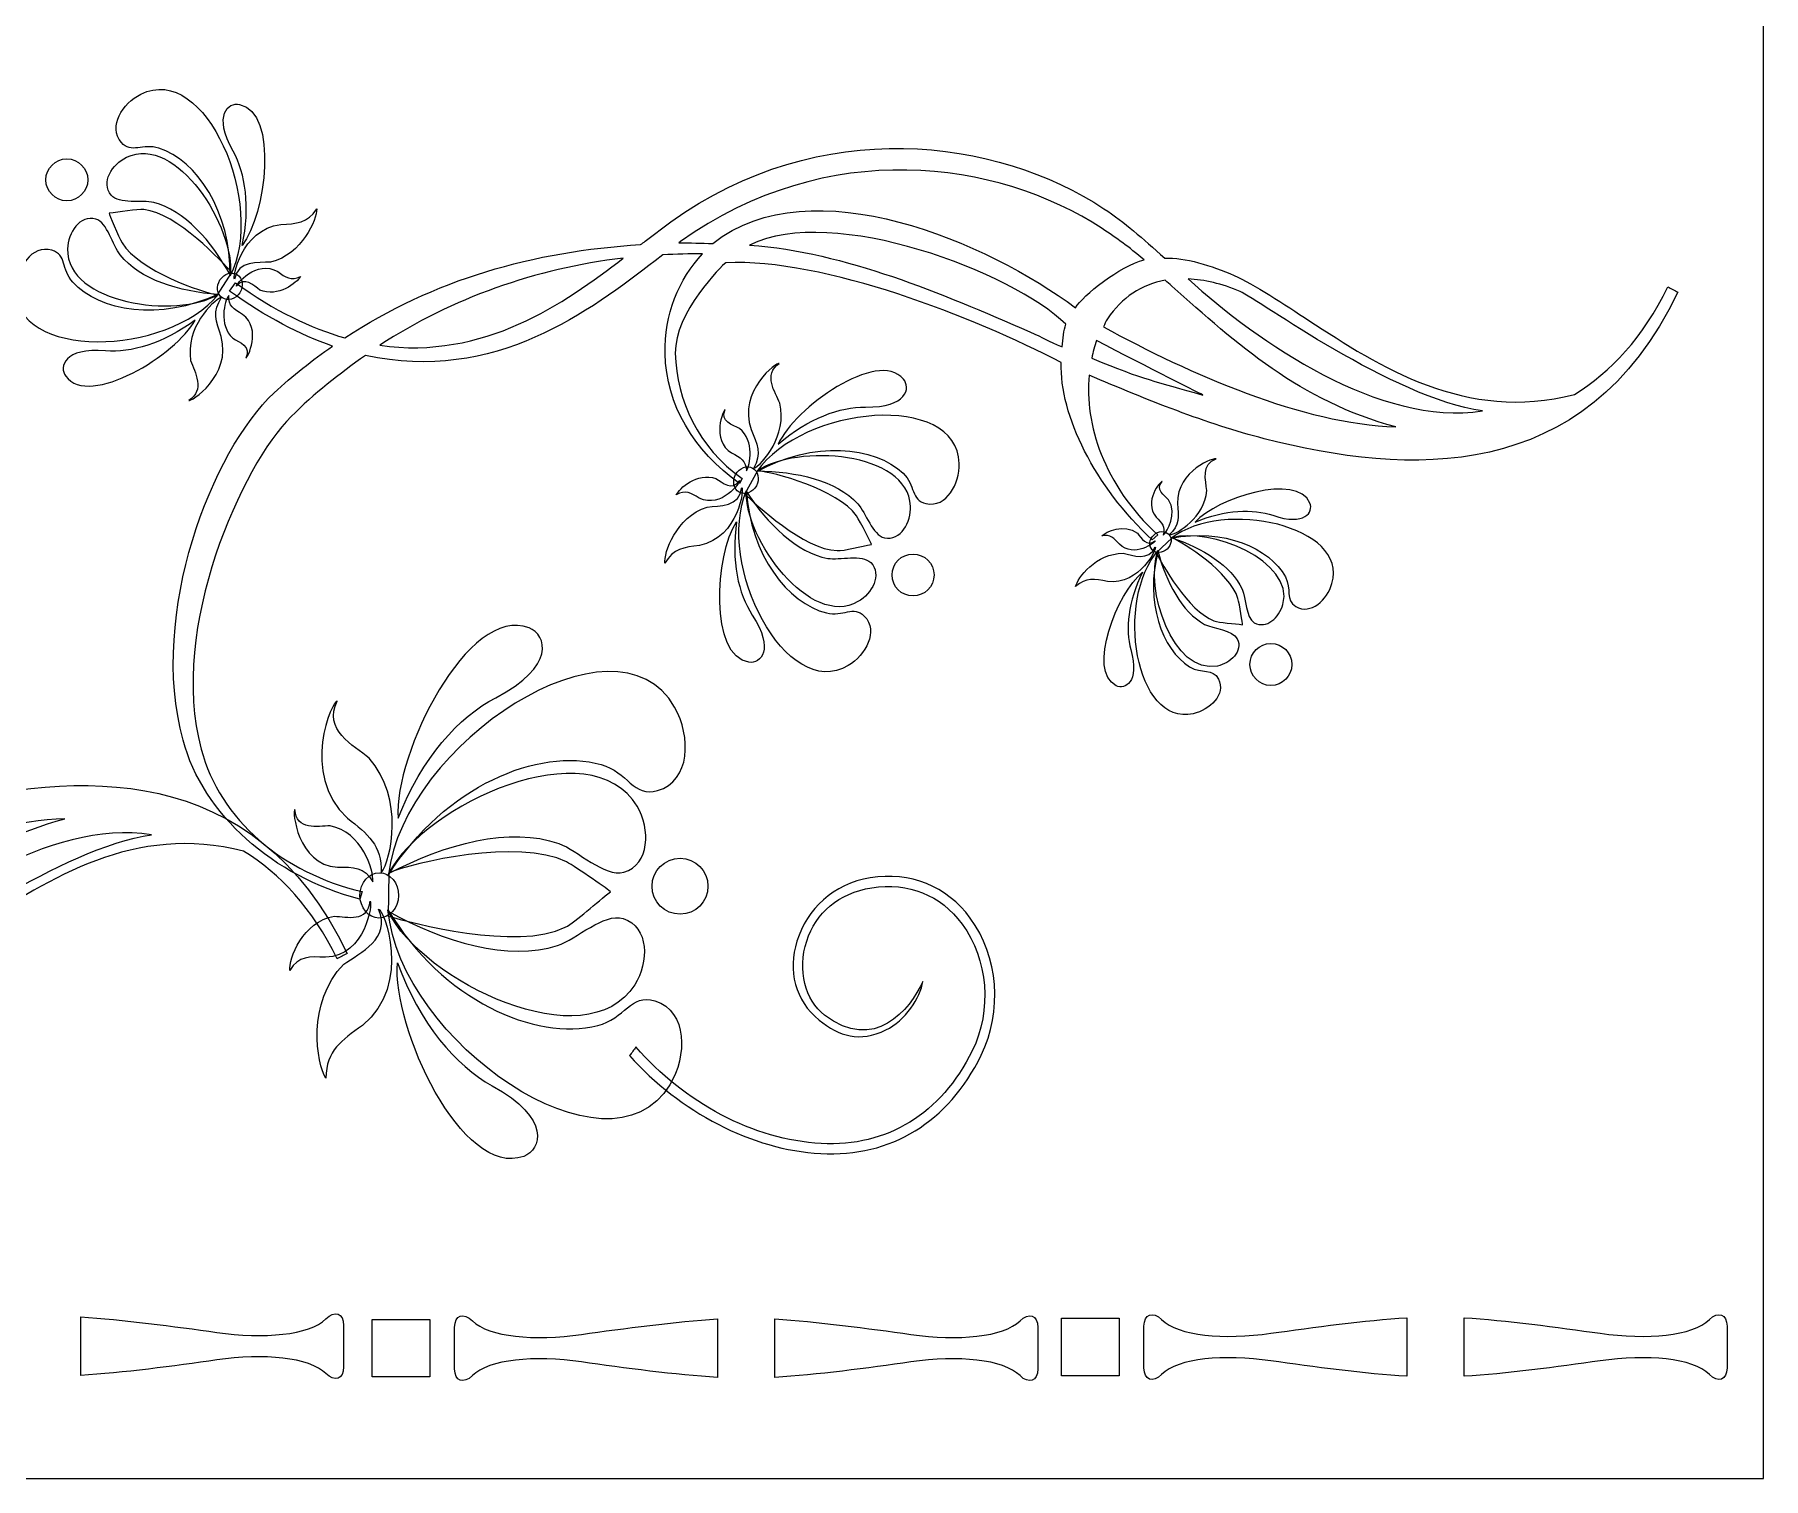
# Model space of a CAD drawing. Header units: millimetres. Extents: x -106 to 106, y -106 to 106.
# Drawn here: x 72.87 to 105.66, y -105.66 to -78.28 of the extents above; entities that cross this region are included whole.
import ezdxf

# ---------------------------------------------------------------- set-up
doc = ezdxf.new("R2010")
doc.units = ezdxf.units.MM
doc.header["$MEASUREMENT"] = 0
doc.layers.add('layer 1', color=7, linetype='Continuous')

msp = doc.modelspace()

# ---------------------------------------------------------------- linework, layer by layer
at = {"layer": 'layer 1', "color": 7}
msp.add_open_spline([(105.6569, -105.6569), (105.6569, -105.6569), (-106.0097, -105.6569), (-106.0097, -105.6569), (-106.0097, -105.6569), (-106.0097, -105.6569), (-106.0097, 106.0097), (-106.0097, 106.0097), (-106.0097, 106.0097), (-106.0097, 106.0097), (105.6569, 106.0097), (105.6569, 106.0097), (105.6569, 106.0097), (105.6569, 106.0097), (105.6569, -105.6569), (105.6569, -105.6569)], degree=3, knots=[0, 0, 0, 0, 0.2, 0.2, 0.2, 0.2, 0.4, 0.4, 0.4, 0.4, 0.6, 0.6, 0.6, 0.6, 1, 1, 1, 1], dxfattribs=at)
at = {"layer": 'layer 1', "color": 250}
for points, knots in [([(76.5796, -82.8569), (77.2693, -81.4954), (76.1114, -78.79), (74.8877, -79.4097), (74.8877, -79.4097), (74.5436, -79.5834), (74.2583, -80.0192), (74.5188, -80.3251), (74.5188, -80.3251), (74.7075, -80.548), (74.9232, -80.3334), (75.2312, -80.4347), (75.2312, -80.4347), (75.9443, -80.6655), (76.5982, -81.6311), (76.5796, -82.8569)], [0, 0, 0, 0, 0.2, 0.2, 0.2, 0.2, 0.4, 0.4, 0.4, 0.4, 0.6, 0.6, 0.6, 0.6, 1, 1, 1, 1]), ([(76.8084, -82.2792), (77.2624, -81.6883), (77.5025, -79.7605), (76.7608, -79.6051), (76.7608, -79.6051), (76.5451, -79.5599), (76.2527, -79.8018), (76.6368, -80.4926), (76.6368, -80.4926), (76.8717, -80.9142), (76.9679, -81.5412), (76.8084, -82.2792)], [0, 0, 0, 0, 0.25, 0.25, 0.25, 0.25, 0.5, 0.5, 0.5, 0.5, 1, 1, 1, 1]), ([(104.0356, -83.1618), (103.9712, -83.1291), (103.9061, -83.0963), (103.8441, -83.0633), (103.8441, -83.0633), (103.3763, -84.0269), (102.7664, -84.6777), (102.0719, -85.1024), (102.0719, -85.1024), (100.0097, -85.6402), (98.3647, -84.5674), (97.0393, -83.7016), (97.0393, -83.7016), (96.5791, -83.3995), (95.9872, -83.0102), (95.6196, -82.8483), (95.6196, -82.8483), (95.1883, -82.6585), (94.6884, -82.5031), (94.3026, -82.5186), (94.3026, -82.5186), (93.8733, -82.1345), (93.5467, -81.8434), (93.1509, -81.5819), (93.1509, -81.5819), (91.1131, -80.238), (87.7831, -79.7935), (84.9364, -81.832), (84.9364, -81.832), (84.9364, -81.832), (84.4492, -82.1982), (84.4492, -82.1982), (84.4492, -82.1982), (84.4227, -82.2192), (84.3934, -82.242), (84.3648, -82.2633), (84.3648, -82.2633), (82.3357, -82.3829), (80.4333, -82.9234), (78.7583, -84.032), (78.7583, -84.032), (78.1109, -83.8474), (77.4209, -83.5194), (76.6826, -82.9875), (76.6826, -82.9875), (76.6826, -82.9875), (76.5703, -83.1432), (76.5703, -83.1432), (76.5703, -83.1432), (77.2576, -83.6393), (77.907, -83.9724), (78.5219, -84.1857), (78.5219, -84.1857), (78.1402, -84.4537), (77.7692, -84.7435), (77.4133, -85.0745), (77.4133, -85.0745), (76.2433, -86.168), (75.0327, -89.2417), (75.687, -91.6581), (75.687, -91.6581), (76.0697, -93.0706), (77.3951, -94.2468), (79.037, -94.6732), (79.037, -94.6732), (79.037, -94.6732), (79.0849, -94.5286), (79.0849, -94.5286), (79.0849, -94.5286), (77.5738, -94.182), (76.3943, -93.1674), (76.0304, -91.8269), (76.0304, -91.8269), (75.4045, -89.5159), (76.8201, -86.4353), (77.7347, -85.5244), (77.7347, -85.5244), (78.175, -85.0866), (78.6525, -84.7086), (79.1479, -84.3634), (79.1479, -84.3634), (81.5998, -84.9068), (83.4271, -83.5015), (84.6384, -82.5682), (84.6384, -82.5682), (84.6384, -82.5682), (84.7889, -82.4555), (84.7889, -82.4555), (84.7889, -82.4555), (85.038, -82.4414), (85.2895, -82.438), (85.541, -82.4387), (85.541, -82.4387), (85.0876, -82.9086), (84.8127, -83.6003), (84.8289, -84.3279), (84.8289, -84.3279), (84.8523, -85.3009), (85.3591, -86.1573), (86.241, -86.7943), (86.241, -86.7943), (86.241, -86.7943), (86.2886, -86.6985), (86.2886, -86.6985), (86.2886, -86.6985), (85.4566, -86.0967), (85.0442, -85.2337), (85.0229, -84.3228), (85.0229, -84.3228), (85.0028, -83.5576), (85.9158, -82.6461), (85.9788, -82.6065), (85.9788, -82.6065), (87.8506, -82.5186), (90.6907, -83.641), (92.3413, -84.4975), (92.3413, -84.4975), (92.3079, -85.5086), (92.9817, -86.846), (94.0669, -87.8619), (94.0669, -87.8619), (94.0669, -87.8619), (94.1699, -87.7675), (94.1699, -87.7675), (94.1699, -87.7675), (93.136, -86.8019), (92.7833, -85.6667), (92.8708, -84.7376), (92.8708, -84.7376), (93.9598, -85.2047), (95.1004, -85.6643), (96.1915, -85.943), (96.1915, -85.943), (98.8901, -86.6327), (102.27, -86.8539), (104.0356, -83.1618)], [0, 0, 0, 0, 0.0285714, 0.0285714, 0.0285714, 0.0285714, 0.0571429, 0.0571429, 0.0571429, 0.0571429, 0.0857143, 0.0857143, 0.0857143, 0.0857143, 0.1142857, 0.1142857, 0.1142857, 0.1142857, 0.1428571, 0.1428571, 0.1428571, 0.1428572, 0.1714286, 0.1714286, 0.1714286, 0.1714286, 0.2, 0.2, 0.2, 0.2, 0.2285714, 0.2285714, 0.2285714, 0.2285714, 0.2571429, 0.2571429, 0.2571429, 0.2571429, 0.2857143, 0.2857143, 0.2857143, 0.2857143, 0.3142857, 0.3142857, 0.3142857, 0.3142857, 0.3428571, 0.3428571, 0.3428571, 0.3428572, 0.3714286, 0.3714286, 0.3714286, 0.3714286, 0.4, 0.4, 0.4, 0.4, 0.4285714, 0.4285714, 0.4285714, 0.4285714, 0.4571429, 0.4571429, 0.4571429, 0.4571429, 0.4857143, 0.4857143, 0.4857143, 0.4857143, 0.5142857, 0.5142857, 0.5142857, 0.5142857, 0.5428571, 0.5428571, 0.5428571, 0.5428572, 0.5714286, 0.5714286, 0.5714286, 0.5714286, 0.6, 0.6, 0.6, 0.6, 0.6285714, 0.6285714, 0.6285714, 0.6285714, 0.6571429, 0.6571429, 0.6571429, 0.6571429, 0.6857143, 0.6857143, 0.6857143, 0.6857143, 0.7142857, 0.7142857, 0.7142857, 0.7142857, 0.7428571, 0.7428571, 0.7428571, 0.7428572, 0.7714286, 0.7714286, 0.7714286, 0.7714286, 0.8, 0.8, 0.8, 0.8, 0.8285714, 0.8285714, 0.8285714, 0.8285714, 0.8571429, 0.8571429, 0.8571429, 0.8571429, 0.8857143, 0.8857143, 0.8857143, 0.8857143, 0.9142857, 0.9142857, 0.9142857, 0.9142857, 0.9428571, 0.9428571, 0.9428571, 0.9428572, 1, 1, 1, 1]), ([(76.5848, -82.8428), (76.6812, -81.9426), (75.5612, -80.1546), (74.6169, -80.6066), (74.6169, -80.6066), (74.3424, -80.7382), (74.1191, -81.0851), (74.3258, -81.3276), (74.3258, -81.3276), (74.4743, -81.5033), (74.9091, -81.411), (75.1327, -81.4651), (75.1327, -81.4651), (75.7118, -81.6087), (76.2316, -82.1993), (76.5848, -82.8428)], [0, 0, 0, 0, 0.2, 0.2, 0.2, 0.2, 0.4, 0.4, 0.4, 0.4, 0.6, 0.6, 0.6, 0.6, 1, 1, 1, 1]), ([(93.9122, -82.5534), (93.9122, -82.5534), (93.9122, -82.5534), (93.9122, -82.5534), (93.9122, -82.5534), (93.4571, -82.6629), (92.746, -83.23), (92.6093, -83.4594), (92.6093, -83.4594), (90.9739, -82.2364), (87.6073, -80.7547), (85.7339, -82.2426), (85.7339, -82.2426), (85.5196, -82.2364), (85.3033, -82.2254), (85.0907, -82.2272), (85.0907, -82.2272), (85.0907, -82.2272), (85.1203, -82.2051), (85.1203, -82.2051), (85.1203, -82.2051), (87.8937, -80.2207), (91.1344, -80.652), (93.1164, -81.9598), (93.1164, -81.9598), (93.3944, -82.1441), (93.6156, -82.2943), (93.9122, -82.5534)], [0, 0, 0, 0, 0.125, 0.125, 0.125, 0.125, 0.25, 0.25, 0.25, 0.25, 0.375, 0.375, 0.375, 0.375, 0.5, 0.5, 0.5, 0.5, 0.625, 0.625, 0.625, 0.625, 0.75, 0.75, 0.75, 0.75, 1, 1, 1, 1]), ([(73.8811, -81.0341), (73.8811, -80.8147), (73.7036, -80.6366), (73.4835, -80.6366), (73.4835, -80.6366), (73.2651, -80.6366), (73.0859, -80.8147), (73.0859, -81.0341), (73.0859, -81.0341), (73.0859, -81.2532), (73.2651, -81.4317), (73.4835, -81.4317), (73.4835, -81.4317), (73.7036, -81.4317), (73.8811, -81.2532), (73.8811, -81.0341)], [0, 0, 0, 0, 0.2, 0.2, 0.2, 0.2, 0.4, 0.4, 0.4, 0.4, 0.6, 0.6, 0.6, 0.6, 1, 1, 1, 1]), ([(76.3433, -83.2145), (76.0484, -83.1683), (74.8571, -82.7636), (74.5339, -82.2306), (74.5339, -82.2306), (74.4657, -82.1179), (74.2821, -81.6739), (74.2858, -81.669), (74.2858, -81.669), (74.4726, -81.6497), (74.8081, -81.5857), (74.9463, -81.5981), (74.9463, -81.5981), (75.5643, -81.6577), (76.439, -82.5954), (76.6137, -82.7935), (76.6137, -82.7935), (76.6137, -82.7935), (76.3433, -83.2145), (76.3433, -83.2145)], [0, 0, 0, 0, 0.1666667, 0.1666667, 0.1666667, 0.1666667, 0.3333333, 0.3333333, 0.3333333, 0.3333333, 0.5, 0.5, 0.5, 0.5, 0.6666667, 0.6666667, 0.6666667, 0.6666667, 1, 1, 1, 1]), ([(76.6661, -82.9199), (76.7205, -82.5527), (77.1153, -82.6065), (77.3472, -82.5954), (77.3472, -82.5954), (77.949, -82.4459), (78.2267, -81.7841), (78.2222, -81.5867), (78.2222, -81.5867), (78.0465, -81.8565), (77.8353, -81.8637), (77.5401, -81.8809), (77.5401, -81.8809), (76.7836, -81.9781), (76.6151, -82.9107), (76.6661, -82.9199)], [0, 0, 0, 0, 0.2, 0.2, 0.2, 0.2, 0.4, 0.4, 0.4, 0.4, 0.6, 0.6, 0.6, 0.6, 1, 1, 1, 1]), ([(86.4312, -82.2705), (86.4312, -82.2705), (86.4312, -82.2705), (86.4312, -82.2705), (86.4312, -82.2705), (88.0184, -81.4916), (91.4211, -82.7835), (92.4281, -83.773), (92.4281, -83.773), (92.3885, -83.8928), (92.3705, -84.0427), (92.3571, -84.2015), (92.3571, -84.2015), (92.0836, -84.0851), (92.0174, -84.0341), (91.7466, -83.917), (91.7466, -83.917), (90.0392, -83.1752), (88.2736, -82.4132), (86.4312, -82.2705)], [0, 0, 0, 0, 0.1666667, 0.1666667, 0.1666667, 0.1666667, 0.3333333, 0.3333333, 0.3333333, 0.3333333, 0.5, 0.5, 0.5, 0.5, 0.6666667, 0.6666667, 0.6666667, 0.6666667, 1, 1, 1, 1]), ([(76.3488, -83.2097), (75.5688, -83.6699), (73.4776, -83.3899), (73.4983, -82.3433), (73.4983, -82.3433), (73.5049, -82.0401), (73.7281, -81.6918), (74.0337, -81.7796), (74.0337, -81.7796), (74.2559, -81.8427), (74.3492, -82.2757), (74.4946, -82.4583), (74.4946, -82.4583), (74.8632, -82.9265), (75.6174, -83.1539), (76.3488, -83.2097)], [0, 0, 0, 0, 0.2, 0.2, 0.2, 0.2, 0.4, 0.4, 0.4, 0.4, 0.6, 0.6, 0.6, 0.6, 1, 1, 1, 1]), ([(76.3594, -83.199), (75.4048, -84.3907), (72.4627, -84.4551), (72.5206, -83.0853), (72.5206, -83.0853), (72.5368, -82.6998), (72.8152, -82.2602), (73.2017, -82.3708), (73.2017, -82.3708), (73.4828, -82.4504), (73.3767, -82.7353), (73.5955, -82.974), (73.5955, -82.974), (74.1012, -83.5277), (75.2505, -83.7237), (76.3594, -83.199)], [0, 0, 0, 0, 0.2, 0.2, 0.2, 0.2, 0.4, 0.4, 0.4, 0.4, 0.6, 0.6, 0.6, 0.6, 1, 1, 1, 1]), ([(76.7012, -83.0522), (76.8524, -82.8555), (77.0261, -83.0405), (77.1436, -83.1249), (77.1436, -83.1249), (77.4877, -83.2689), (77.8495, -82.9851), (77.9149, -82.8659), (77.9149, -82.8659), (77.7371, -82.9575), (77.6331, -82.88), (77.4825, -82.7746), (77.4825, -82.7746), (77.0784, -82.5389), (76.6774, -83.0268), (76.7012, -83.0522)], [0, 0, 0, 0, 0.2, 0.2, 0.2, 0.2, 0.4, 0.4, 0.4, 0.4, 0.6, 0.6, 0.6, 0.6, 1, 1, 1, 1]), ([(84.0351, -82.5186), (84.0351, -82.5186), (84.0351, -82.5186), (84.0351, -82.5186), (84.0351, -82.5186), (82.9238, -83.3792), (81.3958, -84.453), (79.4163, -84.1719), (79.4163, -84.1719), (80.7981, -83.2721), (82.3626, -82.7198), (84.0351, -82.5186)], [0, 0, 0, 0, 0.25, 0.25, 0.25, 0.25, 0.5, 0.5, 0.5, 0.5, 1, 1, 1, 1]), ([(76.4342, -83.2731), (76.5376, -83.3396), (76.6854, -83.2955), (76.7643, -83.1739), (76.7643, -83.1739), (76.8411, -83.0522), (76.8211, -82.899), (76.7174, -82.8325), (76.7174, -82.8325), (76.6137, -82.766), (76.4669, -82.8108), (76.3877, -82.931), (76.3877, -82.931), (76.3102, -83.0529), (76.3305, -83.2066), (76.4342, -83.2731)], [0, 0, 0, 0, 0.2, 0.2, 0.2, 0.2, 0.4, 0.4, 0.4, 0.4, 0.6, 0.6, 0.6, 0.6, 1, 1, 1, 1]), ([(94.4379, -83.0481), (94.4379, -83.0481), (94.4379, -83.0481), (94.4379, -83.0481), (94.4379, -83.0481), (95.6575, -84.1423), (96.8812, -85.2395), (98.6844, -85.7167), (98.6844, -85.7167), (96.9163, -85.6636), (94.7862, -84.7166), (93.1395, -83.8226), (93.1395, -83.8226), (93.1653, -83.7726), (93.187, -83.7161), (93.2174, -83.6699), (93.2174, -83.6699), (93.4857, -83.2648), (93.865, -83.0192), (94.3139, -82.9379), (94.3139, -82.9379), (94.3556, -82.9758), (94.3952, -83.0092), (94.4379, -83.0481)], [0, 0, 0, 0, 0.1428571, 0.1428571, 0.1428571, 0.1428572, 0.2857143, 0.2857143, 0.2857143, 0.2857143, 0.4285714, 0.4285714, 0.4285714, 0.4285714, 0.5714286, 0.5714286, 0.5714286, 0.5714286, 0.7142857, 0.7142857, 0.7142857, 0.7142857, 1, 1, 1, 1]), ([(100.328, -85.4163), (100.328, -85.4163), (100.328, -85.4163), (100.328, -85.4163), (100.328, -85.4163), (98.385, -85.7167), (96.0833, -84.1216), (94.7459, -82.9131), (94.7459, -82.9131), (95.056, -82.9265), (95.3877, -83.0009), (95.734, -83.1535), (95.734, -83.1535), (96.0892, -83.3092), (98.6131, -85.1696), (100.328, -85.4163)], [0, 0, 0, 0, 0.2, 0.2, 0.2, 0.2, 0.4, 0.4, 0.4, 0.4, 0.6, 0.6, 0.6, 0.6, 1, 1, 1, 1]), ([(75.7945, -85.2171), (76.1114, -85.0245), (75.9085, -84.6804), (75.8306, -84.4613), (75.8306, -84.4613), (75.7356, -83.8446), (76.2351, -83.3323), (76.4197, -83.2603), (76.4197, -83.2603), (76.2392, -83.5277), (76.3133, -83.7251), (76.4118, -84.0059), (76.4118, -84.0059), (76.6151, -84.7455), (75.8248, -85.2616), (75.7945, -85.2171)], [0, 0, 0, 0, 0.2, 0.2, 0.2, 0.2, 0.4, 0.4, 0.4, 0.4, 0.6, 0.6, 0.6, 0.6, 1, 1, 1, 1]), ([(76.8752, -84.4148), (76.9933, -84.1953), (76.7539, -84.1113), (76.6296, -84.0375), (76.6296, -84.0375), (76.3581, -83.7795), (76.4725, -83.333), (76.5551, -83.2255), (76.5551, -83.2255), (76.5434, -83.4253), (76.6557, -83.4898), (76.8139, -83.5855), (76.8139, -83.5855), (77.1914, -83.8598), (76.9076, -84.4244), (76.8752, -84.4148)], [0, 0, 0, 0, 0.2, 0.2, 0.2, 0.2, 0.4, 0.4, 0.4, 0.4, 0.6, 0.6, 0.6, 0.6, 1, 1, 1, 1]), ([(75.9168, -83.693), (75.566, -84.35), (73.911, -85.3677), (73.4632, -84.7562), (73.4632, -84.7562), (73.3329, -84.5788), (73.4318, -84.2119), (74.219, -84.2763), (74.219, -84.2763), (74.6999, -84.3159), (75.3094, -84.143), (75.9168, -83.693)], [0, 0, 0, 0, 0.25, 0.25, 0.25, 0.25, 0.5, 0.5, 0.5, 0.5, 1, 1, 1, 1]), ([(70.9551, -92.9249), (69.8648, -93.2032), (68.7237, -93.6625), (67.6351, -94.1296), (67.6351, -94.1296), (67.5473, -93.2005), (67.9, -92.0656), (68.9339, -91.0993), (68.9339, -91.0993), (68.9339, -91.0993), (68.8312, -91.0056), (68.8312, -91.0056), (68.8312, -91.0056), (67.7457, -92.0215), (67.0704, -93.3586), (67.1049, -94.3697), (67.1049, -94.3697), (65.455, -95.2258), (62.6149, -96.3493), (60.7425, -96.2611), (60.7425, -96.2611), (60.6795, -96.2215), (59.7672, -95.3099), (59.7865, -94.544), (59.7865, -94.544), (59.8085, -93.6335), (60.2213, -92.7709), (61.0526, -92.1694), (61.0526, -92.1694), (61.0526, -92.1694), (61.004, -92.0729), (61.004, -92.0729), (61.004, -92.0729), (60.1231, -92.7106), (59.6163, -93.567), (59.5936, -94.5396), (59.5936, -94.5396), (59.576, -95.2668), (59.8519, -95.9586), (60.3057, -96.4285), (60.3057, -96.4285), (60.0538, -96.4296), (59.8023, -96.4261), (59.5529, -96.4116), (59.5529, -96.4116), (59.5529, -96.4116), (59.4024, -96.299), (59.4024, -96.299), (59.4024, -96.299), (58.1917, -95.3657), (56.3641, -93.9608), (53.9119, -94.5044), (53.9119, -94.5044), (53.4165, -94.1589), (52.9394, -93.7809), (52.4991, -93.3428), (52.4991, -93.3428), (51.5847, -92.4319), (50.1685, -89.3513), (50.7944, -87.0399), (50.7944, -87.0399), (51.1586, -85.6994), (52.3382, -84.6859), (53.8492, -84.3393), (53.8492, -84.3393), (53.8492, -84.3393), (53.801, -84.1943), (53.801, -84.1943), (53.801, -84.1943), (52.1594, -84.6204), (50.8347, -85.7973), (50.4517, -87.2094), (50.4517, -87.2094), (49.7971, -89.6262), (51.0077, -92.6995), (52.1783, -93.7923), (52.1783, -93.7923), (52.5335, -94.1241), (52.9053, -94.4138), (53.2856, -94.6815), (53.2856, -94.6815), (52.671, -94.8948), (52.0216, -95.2289), (51.3343, -95.724), (51.3343, -95.724), (51.3343, -95.724), (51.4473, -95.88), (51.4473, -95.88), (51.4473, -95.88), (52.1852, -95.3481), (52.8753, -95.0205), (53.5226, -94.8352), (53.5226, -94.8352), (55.198, -95.9445), (57.1, -96.4843), (59.1288, -96.6039), (59.1288, -96.6039), (59.1574, -96.6252), (59.1874, -96.6476), (59.2136, -96.6686), (59.2136, -96.6686), (59.2136, -96.6686), (59.701, -97.0352), (59.701, -97.0352), (59.701, -97.0352), (62.5477, -99.074), (65.8771, -98.6296), (67.9142, -97.2857), (67.9142, -97.2857), (68.3114, -97.0242), (68.6369, -96.7327), (69.0665, -96.3493), (69.0665, -96.3493), (69.4517, -96.3637), (69.9526, -96.2094), (70.3836, -96.0189), (70.3836, -96.0189), (70.7519, -95.8573), (71.3434, -95.468), (71.8033, -95.1655), (71.8033, -95.1655), (73.128, -94.2995), (74.774, -93.2273), (76.837, -93.7648), (76.837, -93.7648), (77.5311, -94.1895), (78.1402, -94.8407), (78.6081, -95.8039), (78.6081, -95.8039), (78.6704, -95.7705), (78.7345, -95.7388), (78.8, -95.7057), (78.8, -95.7057), (77.033, -92.0136), (73.653, -92.2344), (70.9551, -92.9249)], [0, 0, 0, 0, 0.0285714, 0.0285714, 0.0285714, 0.0285714, 0.0571429, 0.0571429, 0.0571429, 0.0571429, 0.0857143, 0.0857143, 0.0857143, 0.0857143, 0.1142857, 0.1142857, 0.1142857, 0.1142857, 0.1428571, 0.1428571, 0.1428571, 0.1428572, 0.1714286, 0.1714286, 0.1714286, 0.1714286, 0.2, 0.2, 0.2, 0.2, 0.2285714, 0.2285714, 0.2285714, 0.2285714, 0.2571429, 0.2571429, 0.2571429, 0.2571429, 0.2857143, 0.2857143, 0.2857143, 0.2857143, 0.3142857, 0.3142857, 0.3142857, 0.3142857, 0.3428571, 0.3428571, 0.3428571, 0.3428572, 0.3714286, 0.3714286, 0.3714286, 0.3714286, 0.4, 0.4, 0.4, 0.4, 0.4285714, 0.4285714, 0.4285714, 0.4285714, 0.4571429, 0.4571429, 0.4571429, 0.4571429, 0.4857143, 0.4857143, 0.4857143, 0.4857143, 0.5142857, 0.5142857, 0.5142857, 0.5142857, 0.5428571, 0.5428571, 0.5428571, 0.5428572, 0.5714286, 0.5714286, 0.5714286, 0.5714286, 0.6, 0.6, 0.6, 0.6, 0.6285714, 0.6285714, 0.6285714, 0.6285714, 0.6571429, 0.6571429, 0.6571429, 0.6571429, 0.6857143, 0.6857143, 0.6857143, 0.6857143, 0.7142857, 0.7142857, 0.7142857, 0.7142857, 0.7428571, 0.7428571, 0.7428571, 0.7428572, 0.7714286, 0.7714286, 0.7714286, 0.7714286, 0.8, 0.8, 0.8, 0.8, 0.8285714, 0.8285714, 0.8285714, 0.8285714, 0.8571429, 0.8571429, 0.8571429, 0.8571429, 0.8857143, 0.8857143, 0.8857143, 0.8857143, 0.9142857, 0.9142857, 0.9142857, 0.9142857, 0.9428571, 0.9428571, 0.9428571, 0.9428572, 1, 1, 1, 1]), ([(86.9752, -86.0436), (87.2797, -85.3625), (88.86, -84.2329), (89.3485, -84.8116), (89.3485, -84.8116), (89.4908, -84.9788), (89.4184, -85.3519), (88.6278, -85.3429), (88.6278, -85.3429), (88.1458, -85.337), (87.5495, -85.5517), (86.9752, -86.0436)], [0, 0, 0, 0, 0.25, 0.25, 0.25, 0.25, 0.5, 0.5, 0.5, 0.5, 1, 1, 1, 1]), ([(92.9187, -84.4161), (92.9187, -84.4161), (92.9187, -84.4161), (92.9187, -84.4161), (92.9187, -84.4161), (92.9442, -84.3), (92.9707, -84.1853), (93.011, -84.0796), (93.011, -84.0796), (93.9625, -84.5829), (95.0498, -85.1228), (95.026, -85.1162), (95.026, -85.1162), (94.1251, -84.8513), (93.9212, -84.8323), (92.9187, -84.4161)], [0, 0, 0, 0, 0.2, 0.2, 0.2, 0.2, 0.4, 0.4, 0.4, 0.4, 0.6, 0.6, 0.6, 0.6, 1, 1, 1, 1]), ([(86.991, -84.5144), (86.6882, -84.729), (86.9135, -85.0576), (87.0072, -85.2712), (87.0072, -85.2712), (87.1468, -85.8789), (86.683, -86.425), (86.506, -86.5097), (86.506, -86.5097), (86.6665, -86.2307), (86.5773, -86.0391), (86.4591, -85.7659), (86.4591, -85.7659), (86.2062, -85.0428), (86.9576, -84.4723), (86.991, -84.5144)], [0, 0, 0, 0, 0.2, 0.2, 0.2, 0.2, 0.4, 0.4, 0.4, 0.4, 0.6, 0.6, 0.6, 0.6, 1, 1, 1, 1]), ([(86.569, -86.5676), (87.4368, -85.3119), (90.3676, -85.0425), (90.4061, -86.4122), (90.4061, -86.4122), (90.4175, -86.7981), (90.1702, -87.2559), (89.776, -87.1722), (89.776, -87.1722), (89.4891, -87.1126), (89.5772, -86.8219), (89.3423, -86.5986), (89.3423, -86.5986), (88.7993, -86.0819), (87.6373, -85.9668), (86.569, -86.5676)], [0, 0, 0, 0, 0.2, 0.2, 0.2, 0.2, 0.4, 0.4, 0.4, 0.4, 0.6, 0.6, 0.6, 0.6, 1, 1, 1, 1]), ([(85.9685, -85.3904), (85.8658, -85.6175), (86.1115, -85.6853), (86.241, -85.7494), (86.241, -85.7494), (86.529, -85.9875), (86.4457, -86.4419), (86.3709, -86.5545), (86.3709, -86.5545), (86.3699, -86.355), (86.252, -86.2975), (86.0898, -86.2135), (86.0898, -86.2135), (85.6919, -85.9668), (85.9358, -85.3832), (85.9685, -85.3904)], [0, 0, 0, 0, 0.2, 0.2, 0.2, 0.2, 0.4, 0.4, 0.4, 0.4, 0.6, 0.6, 0.6, 0.6, 1, 1, 1, 1]), ([(86.578, -86.5545), (87.3242, -86.0429), (89.4298, -86.1763), (89.4828, -87.2205), (89.4828, -87.2205), (89.4977, -87.5243), (89.2992, -87.8867), (88.9878, -87.8206), (88.9878, -87.8206), (88.7625, -87.7734), (88.6374, -87.3479), (88.4824, -87.1757), (88.4824, -87.1757), (88.0797, -86.7344), (87.3121, -86.56), (86.578, -86.5545)], [0, 0, 0, 0, 0.2, 0.2, 0.2, 0.2, 0.4, 0.4, 0.4, 0.4, 0.6, 0.6, 0.6, 0.6, 1, 1, 1, 1]), ([(86.4891, -86.4987), (86.3816, -86.4405), (86.2376, -86.4946), (86.1659, -86.621), (86.1659, -86.621), (86.098, -86.7478), (86.1277, -86.8994), (86.2352, -86.9579), (86.2352, -86.9579), (86.3444, -87.0176), (86.4891, -86.9624), (86.5593, -86.8363), (86.5593, -86.8363), (86.6282, -86.7096), (86.5966, -86.558), (86.4891, -86.4987)], [0, 0, 0, 0, 0.2, 0.2, 0.2, 0.2, 0.4, 0.4, 0.4, 0.4, 0.6, 0.6, 0.6, 0.6, 1, 1, 1, 1]), ([(86.5831, -86.5511), (86.8797, -86.5769), (88.0979, -86.8963), (88.4569, -87.4051), (88.4569, -87.4051), (88.5341, -87.5133), (88.7491, -87.9433), (88.746, -87.9495), (88.746, -87.9495), (88.5579, -87.9805), (88.2292, -88.0687), (88.0893, -88.0652), (88.0893, -88.0652), (87.4678, -88.0497), (86.5304, -87.1747), (86.343, -86.9897), (86.343, -86.9897), (86.343, -86.9897), (86.5831, -86.5511), (86.5831, -86.5511)], [0, 0, 0, 0, 0.1666667, 0.1666667, 0.1666667, 0.1666667, 0.3333333, 0.3333333, 0.3333333, 0.3333333, 0.5, 0.5, 0.5, 0.5, 0.6666667, 0.6666667, 0.6666667, 0.6666667, 1, 1, 1, 1]), ([(95.2816, -86.3271), (94.9898, -86.4188), (95.0829, -86.7333), (95.1004, -86.9256), (95.1004, -86.9256), (95.055, -87.4372), (94.5513, -87.7472), (94.3897, -87.7682), (94.3897, -87.7682), (94.5871, -87.5898), (94.5675, -87.4175), (94.5444, -87.1722), (94.5444, -87.1722), (94.531, -86.5407), (95.2672, -86.2851), (95.2816, -86.3271)], [0, 0, 0, 0, 0.2, 0.2, 0.2, 0.2, 0.4, 0.4, 0.4, 0.4, 0.6, 0.6, 0.6, 0.6, 1, 1, 1, 1]), ([(86.282, -86.8674), (86.252, -87.237), (85.8562, -87.2105), (85.6257, -87.238), (85.6257, -87.238), (85.0359, -87.4296), (84.8044, -88.1093), (84.8241, -88.3057), (84.8241, -88.3057), (84.9794, -88.0249), (85.1886, -88.0025), (85.4817, -87.9653), (85.4817, -87.9653), (86.231, -87.8147), (86.3337, -86.8732), (86.282, -86.8674)], [0, 0, 0, 0, 0.2, 0.2, 0.2, 0.2, 0.4, 0.4, 0.4, 0.4, 0.6, 0.6, 0.6, 0.6, 1, 1, 1, 1]), ([(86.2383, -86.7371), (86.1012, -86.9438), (85.9144, -86.7719), (85.7914, -86.6961), (85.7914, -86.6961), (85.4373, -86.5755), (85.0959, -86.8853), (85.0401, -87.0086), (85.0401, -87.0086), (85.212, -86.9049), (85.3208, -86.9748), (85.4779, -87.0685), (85.4779, -87.0685), (85.8976, -87.2763), (86.2624, -86.7612), (86.2383, -86.7371)], [0, 0, 0, 0, 0.2, 0.2, 0.2, 0.2, 0.4, 0.4, 0.4, 0.4, 0.6, 0.6, 0.6, 0.6, 1, 1, 1, 1]), ([(94.256, -86.7533), (94.1186, -86.9049), (94.2922, -87.02), (94.3763, -87.104), (94.3763, -87.104), (94.543, -87.3648), (94.3598, -87.6997), (94.274, -87.7696), (94.274, -87.7696), (94.3222, -87.6115), (94.2464, -87.5367), (94.1403, -87.4293), (94.1403, -87.4293), (93.8919, -87.1343), (94.2306, -86.7388), (94.256, -86.7533)], [0, 0, 0, 0, 0.2, 0.2, 0.2, 0.2, 0.4, 0.4, 0.4, 0.4, 0.6, 0.6, 0.6, 0.6, 1, 1, 1, 1]), ([(94.8789, -87.5226), (95.2916, -87.0661), (96.8192, -86.5835), (97.0566, -87.1629), (97.0566, -87.1629), (97.1258, -87.3307), (96.9715, -87.6053), (96.3551, -87.3955), (96.3551, -87.3955), (95.9772, -87.2676), (95.4539, -87.2835), (94.8789, -87.5226)], [0, 0, 0, 0, 0.25, 0.25, 0.25, 0.25, 0.5, 0.5, 0.5, 0.5, 1, 1, 1, 1]), ([(86.373, -86.9245), (85.7801, -88.3305), (87.1254, -90.9481), (88.3012, -90.2449), (88.3012, -90.2449), (88.6326, -90.0468), (88.8862, -89.5924), (88.6047, -89.3054), (88.6047, -89.3054), (88.4018, -89.097), (88.2023, -89.3247), (87.8878, -89.2465), (87.8878, -89.2465), (87.1605, -89.0653), (86.4398, -88.1479), (86.373, -86.9245)], [0, 0, 0, 0, 0.2, 0.2, 0.2, 0.2, 0.4, 0.4, 0.4, 0.4, 0.6, 0.6, 0.6, 0.6, 1, 1, 1, 1]), ([(86.3678, -86.9386), (86.3368, -87.8423), (87.577, -89.5487), (88.4865, -89.0319), (88.4865, -89.0319), (88.7518, -88.8814), (88.9509, -88.5193), (88.7287, -88.2922), (88.7287, -88.2922), (88.5661, -88.1269), (88.1413, -88.2495), (87.9122, -88.2113), (87.9122, -88.2113), (87.3249, -88.1086), (86.7661, -87.555), (86.3678, -86.9386)], [0, 0, 0, 0, 0.2, 0.2, 0.2, 0.2, 0.4, 0.4, 0.4, 0.4, 0.6, 0.6, 0.6, 0.6, 1, 1, 1, 1]), ([(94.4248, -87.8303), (95.427, -87.0661), (97.7959, -87.6042), (97.4751, -88.6888), (97.4751, -88.6888), (97.3852, -88.9944), (97.0745, -89.2903), (96.7878, -89.1249), (96.7878, -89.1249), (96.5791, -89.0047), (96.72, -88.7983), (96.5918, -88.563), (96.5918, -88.563), (96.2979, -88.019), (95.4181, -87.6315), (94.4248, -87.8303)], [0, 0, 0, 0, 0.2, 0.2, 0.2, 0.2, 0.4, 0.4, 0.4, 0.4, 0.6, 0.6, 0.6, 0.6, 1, 1, 1, 1]), ([(86.1842, -87.5157), (85.7732, -88.1372), (85.6688, -90.0775), (86.4195, -90.1809), (86.4195, -90.1809), (86.6362, -90.2101), (86.9114, -89.9476), (86.4812, -89.2868), (86.4812, -89.2868), (86.2176, -88.8838), (86.0784, -88.2647), (86.1842, -87.5157)], [0, 0, 0, 0, 0.25, 0.25, 0.25, 0.25, 0.5, 0.5, 0.5, 0.5, 1, 1, 1, 1]), ([(94.1234, -87.8781), (93.9625, -88.0056), (93.8602, -87.8223), (93.7841, -87.7321), (93.7841, -87.7321), (93.5357, -87.5467), (93.1891, -87.7028), (93.113, -87.7851), (93.113, -87.7851), (93.2732, -87.7472), (93.3417, -87.8303), (93.443, -87.9439), (93.443, -87.9439), (93.7176, -88.214), (94.1351, -87.9033), (94.1234, -87.8781)], [0, 0, 0, 0, 0.2, 0.2, 0.2, 0.2, 0.4, 0.4, 0.4, 0.4, 0.6, 0.6, 0.6, 0.6, 1, 1, 1, 1]), ([(94.3801, -87.7555), (94.3101, -87.6814), (94.1827, -87.688), (94.0969, -87.7689), (94.0969, -87.7689), (94.009, -87.8506), (93.9956, -87.9774), (94.0659, -88.0511), (94.0659, -88.0511), (94.1351, -88.1251), (94.2605, -88.1189), (94.3487, -88.0377), (94.3487, -88.0377), (94.4349, -87.956), (94.45, -87.8296), (94.3801, -87.7555)], [0, 0, 0, 0, 0.2, 0.2, 0.2, 0.2, 0.4, 0.4, 0.4, 0.4, 0.6, 0.6, 0.6, 0.6, 1, 1, 1, 1]), ([(94.4417, -87.8209), (94.6667, -87.9164), (95.5417, -88.4786), (95.6919, -88.9699), (95.6919, -88.9699), (95.7254, -89.0739), (95.7839, -89.4663), (95.7784, -89.4694), (95.7784, -89.4694), (95.6248, -89.4477), (95.3436, -89.4315), (95.2369, -89.3943), (95.2369, -89.3943), (94.7532, -89.2224), (94.2392, -88.2971), (94.1403, -88.1038), (94.1403, -88.1038), (94.1403, -88.1038), (94.4417, -87.8209), (94.4417, -87.8209)], [0, 0, 0, 0, 0.1666667, 0.1666667, 0.1666667, 0.1666667, 0.3333333, 0.3333333, 0.3333333, 0.3333333, 0.5, 0.5, 0.5, 0.5, 0.6666667, 0.6666667, 0.6666667, 0.6666667, 1, 1, 1, 1]), ([(94.4369, -87.8223), (95.1524, -87.6115), (96.7703, -88.2543), (96.5443, -89.087), (96.5443, -89.087), (96.4781, -89.3292), (96.2308, -89.5624), (96.002, -89.4308), (96.002, -89.4308), (95.838, -89.3361), (95.8473, -88.9709), (95.7709, -88.7959), (95.7709, -88.7959), (95.5683, -88.3477), (95.0119, -88.0132), (94.4369, -87.8223)], [0, 0, 0, 0, 0.2, 0.2, 0.2, 0.2, 0.4, 0.4, 0.4, 0.4, 0.6, 0.6, 0.6, 0.6, 1, 1, 1, 1]), ([(89.9287, -88.5265), (89.9287, -88.307), (89.7499, -88.1293), (89.5308, -88.1293), (89.5308, -88.1293), (89.3103, -88.1293), (89.1332, -88.307), (89.1332, -88.5265), (89.1332, -88.5265), (89.1332, -88.746), (89.3103, -88.9241), (89.5308, -88.9241), (89.5308, -88.9241), (89.7499, -88.9241), (89.9287, -88.746), (89.9287, -88.5265)], [0, 0, 0, 0, 0.2, 0.2, 0.2, 0.2, 0.4, 0.4, 0.4, 0.4, 0.6, 0.6, 0.6, 0.6, 1, 1, 1, 1]), ([(94.1234, -87.9918), (94.0056, -88.2747), (93.7031, -88.1517), (93.5136, -88.1152), (93.5136, -88.1152), (93.0017, -88.1138), (92.6475, -88.5885), (92.6127, -88.7473), (92.6127, -88.7473), (92.8063, -88.5668), (92.9752, -88.6026), (93.2156, -88.6485), (93.2156, -88.6485), (93.8416, -88.7218), (94.163, -88.0098), (94.1234, -87.9918)], [0, 0, 0, 0, 0.2, 0.2, 0.2, 0.2, 0.4, 0.4, 0.4, 0.4, 0.6, 0.6, 0.6, 0.6, 1, 1, 1, 1]), ([(94.1803, -88.0597), (93.3562, -89.0112), (93.7427, -91.4076), (94.8441, -91.1572), (94.8441, -91.1572), (95.1552, -91.0862), (95.4704, -90.7958), (95.323, -90.4992), (95.323, -90.4992), (95.2152, -90.2821), (95.0023, -90.4103), (94.7742, -90.2677), (94.7742, -90.2677), (94.2509, -89.9407), (93.9198, -89.0371), (94.1803, -88.0597)], [0, 0, 0, 0, 0.2, 0.2, 0.2, 0.2, 0.4, 0.4, 0.4, 0.4, 0.6, 0.6, 0.6, 0.6, 1, 1, 1, 1]), ([(94.1727, -88.0693), (93.9163, -88.7704), (94.4552, -90.4268), (95.3016, -90.2532), (95.3016, -90.2532), (95.5466, -90.2025), (95.7946, -89.9703), (95.6789, -89.7357), (95.6789, -89.7357), (95.5945, -89.5642), (95.2286, -89.5518), (95.0598, -89.4625), (95.0598, -89.4625), (94.6254, -89.2321), (94.327, -88.655), (94.1727, -88.0693)], [0, 0, 0, 0, 0.2, 0.2, 0.2, 0.2, 0.4, 0.4, 0.4, 0.4, 0.6, 0.6, 0.6, 0.6, 1, 1, 1, 1]), ([(93.8816, -88.4762), (93.401, -88.8579), (92.8211, -90.3528), (93.3851, -90.626), (93.3851, -90.626), (93.5467, -90.7048), (93.8302, -90.5698), (93.6607, -89.9407), (93.6607, -89.9407), (93.5584, -89.5569), (93.6066, -89.0357), (93.8816, -88.4762)], [0, 0, 0, 0, 0.25, 0.25, 0.25, 0.25, 0.5, 0.5, 0.5, 0.5, 1, 1, 1, 1]), ([(79.5816, -94.2106), (79.8707, -91.7273), (83.8997, -89.0801), (85.0098, -91.0332), (85.0098, -91.0332), (85.3226, -91.5816), (85.3181, -92.4346), (84.6866, -92.6162), (84.6866, -92.6162), (84.2263, -92.7485), (84.1254, -92.2627), (83.6145, -92.1208), (83.6145, -92.1208), (82.4318, -91.7921), (80.6641, -92.519), (79.5816, -94.2106)], [0, 0, 0, 0, 0.2, 0.2, 0.2, 0.2, 0.4, 0.4, 0.4, 0.4, 0.6, 0.6, 0.6, 0.6, 1, 1, 1, 1]), ([(79.7656, -93.1398), (79.6812, -91.9213), (81.0958, -89.0719), (82.2492, -89.5304), (82.2492, -89.5304), (82.5837, -89.6644), (82.766, -90.2597), (81.6163, -90.8543), (81.6163, -90.8543), (80.9156, -91.2175), (80.2183, -91.9878), (79.7656, -93.1398)], [0, 0, 0, 0, 0.25, 0.25, 0.25, 0.25, 0.5, 0.5, 0.5, 0.5, 1, 1, 1, 1]), ([(96.7148, -90.2229), (96.7148, -90.0041), (96.5356, -89.8253), (96.3169, -89.8253), (96.3169, -89.8253), (96.0964, -89.8253), (95.9193, -90.0041), (95.9193, -90.2229), (95.9193, -90.2229), (95.9193, -90.4426), (96.0964, -90.6211), (96.3169, -90.6211), (96.3169, -90.6211), (96.5356, -90.6211), (96.7148, -90.4426), (96.7148, -90.2229)], [0, 0, 0, 0, 0.2, 0.2, 0.2, 0.2, 0.4, 0.4, 0.4, 0.4, 0.6, 0.6, 0.6, 0.6, 1, 1, 1, 1]), ([(78.6115, -90.9184), (78.339, -91.4597), (78.9174, -91.7618), (79.2192, -91.9981), (79.2192, -91.9981), (79.8869, -92.7709), (79.6364, -93.9174), (79.4466, -94.1764), (79.4466, -94.1764), (79.4628, -93.65), (79.1872, -93.4406), (78.8065, -93.1357), (78.8065, -93.1357), (77.8822, -92.2858), (78.532, -90.8819), (78.6115, -90.9184)], [0, 0, 0, 0, 0.2, 0.2, 0.2, 0.2, 0.4, 0.4, 0.4, 0.4, 0.6, 0.6, 0.6, 0.6, 1, 1, 1, 1]), ([(79.5851, -94.1865), (80.2693, -92.8704), (83.4188, -91.4414), (84.2976, -92.9121), (84.2976, -92.9121), (84.5519, -93.3397), (84.5447, -94.0166), (84.0438, -94.1613), (84.0438, -94.1613), (83.6806, -94.2657), (83.1721, -93.7462), (82.8159, -93.6191), (82.8159, -93.6191), (81.8951, -93.2894), (80.6507, -93.628), (79.5851, -94.1865)], [0, 0, 0, 0, 0.2, 0.2, 0.2, 0.2, 0.4, 0.4, 0.4, 0.4, 0.6, 0.6, 0.6, 0.6, 1, 1, 1, 1]), ([(77.8091, -92.9707), (77.8347, -93.3775), (78.2401, -93.2876), (78.4768, -93.2821), (78.4768, -93.2821), (79.0787, -93.4037), (79.3067, -94.1227), (79.2878, -94.3439), (79.2878, -94.3439), (79.1293, -94.0559), (78.9161, -94.0642), (78.6163, -94.0686), (78.6163, -94.0686), (77.8508, -94.017), (77.7533, -92.9855), (77.8091, -92.9707)], [0, 0, 0, 0, 0.2, 0.2, 0.2, 0.2, 0.4, 0.4, 0.4, 0.4, 0.6, 0.6, 0.6, 0.6, 1, 1, 1, 1]), ([(69.0782, -95.93), (69.0782, -95.93), (69.0782, -95.93), (69.0782, -95.93), (69.0782, -95.93), (68.6297, -95.848), (68.2487, -95.6027), (67.9817, -95.1976), (67.9817, -95.1976), (67.9507, -95.1514), (67.9296, -95.0949), (67.9031, -95.045), (67.9031, -95.045), (69.5506, -94.1506), (71.6807, -93.2036), (73.4484, -93.1509), (73.4484, -93.1509), (71.6459, -93.628), (70.4215, -94.7253), (69.2019, -95.8194), (69.2019, -95.8194), (69.1596, -95.858), (69.1192, -95.8918), (69.0782, -95.93)], [0, 0, 0, 0, 0.1428571, 0.1428571, 0.1428571, 0.1428572, 0.2857143, 0.2857143, 0.2857143, 0.2857143, 0.4285714, 0.4285714, 0.4285714, 0.4285714, 0.5714286, 0.5714286, 0.5714286, 0.5714286, 0.7142857, 0.7142857, 0.7142857, 0.7142857, 1, 1, 1, 1]), ([(70.498, -95.7143), (70.498, -95.7143), (70.498, -95.7143), (70.498, -95.7143), (70.498, -95.7143), (70.1518, -95.867), (69.8207, -95.9403), (69.5092, -95.9538), (69.5092, -95.9538), (70.8473, -94.7452), (73.1483, -93.1509), (75.092, -93.4513), (75.092, -93.4513), (73.377, -93.6983), (70.8528, -95.5576), (70.498, -95.7143)], [0, 0, 0, 0, 0.2, 0.2, 0.2, 0.2, 0.4, 0.4, 0.4, 0.4, 0.6, 0.6, 0.6, 0.6, 1, 1, 1, 1]), ([(79.5903, -94.1754), (80.0395, -93.9846), (82.0452, -93.5088), (82.9572, -93.9667), (82.9572, -93.9667), (83.1525, -94.0655), (83.7923, -94.5234), (83.7923, -94.5323), (83.7923, -94.5323), (83.547, -94.7225), (83.137, -95.1022), (82.9351, -95.2059), (82.9351, -95.2059), (82.0235, -95.6599), (79.9944, -95.119), (79.5799, -94.995), (79.5799, -94.995), (79.5799, -94.995), (79.5903, -94.1754), (79.5903, -94.1754)], [0, 0, 0, 0, 0.1666667, 0.1666667, 0.1666667, 0.1666667, 0.3333333, 0.3333333, 0.3333333, 0.3333333, 0.5, 0.5, 0.5, 0.5, 0.6666667, 0.6666667, 0.6666667, 0.6666667, 1, 1, 1, 1]), ([(85.6419, -94.4293), (85.6419, -94.1362), (85.4059, -93.8988), (85.1121, -93.8988), (85.1121, -93.8988), (84.8192, -93.8988), (84.5819, -94.1362), (84.5819, -94.4293), (84.5819, -94.4293), (84.5819, -94.7222), (84.8192, -94.9592), (85.1121, -94.9592), (85.1121, -94.9592), (85.4059, -94.9592), (85.6419, -94.7222), (85.6419, -94.4293)], [0, 0, 0, 0, 0.2, 0.2, 0.2, 0.2, 0.4, 0.4, 0.4, 0.4, 0.6, 0.6, 0.6, 0.6, 1, 1, 1, 1]), ([(79.4128, -94.1733), (79.211, -94.1709), (79.0452, -94.3608), (79.0415, -94.5981), (79.0415, -94.5981), (79.0401, -94.8345), (79.2003, -95.0288), (79.4015, -95.0308), (79.4015, -95.0308), (79.6034, -95.0336), (79.7697, -94.8431), (79.7742, -94.6071), (79.7742, -94.6071), (79.776, -94.3708), (79.6151, -94.1754), (79.4128, -94.1733)], [0, 0, 0, 0, 0.2, 0.2, 0.2, 0.2, 0.4, 0.4, 0.4, 0.4, 0.6, 0.6, 0.6, 0.6, 1, 1, 1, 1]), ([(90.823, -97.6308), (90.1974, -98.9059), (89.1163, -99.5677), (87.7792, -99.4971), (87.7792, -99.4971), (86.476, -99.4296), (85.1069, -98.7036), (84.1533, -97.6395), (84.1533, -97.6395), (84.1974, -97.585), (84.2384, -97.5309), (84.2766, -97.4748), (84.2766, -97.4748), (85.1848, -98.5276), (86.5091, -99.2407), (87.7882, -99.3069), (87.7882, -99.3069), (89.044, -99.3727), (90.0603, -98.7467), (90.6528, -97.5475), (90.6528, -97.5475), (91.0311, -96.7799), (90.9539, -95.8146), (90.4613, -95.1466), (90.4613, -95.1466), (90.0534, -94.5926), (89.445, -94.3491), (88.7484, -94.4583), (88.7484, -94.4583), (88.1158, -94.5599), (87.6914, -94.934), (87.5143, -95.468), (87.5143, -95.468), (87.3331, -96.0189), (87.4881, -96.5898), (87.8523, -96.8705), (87.8523, -96.8705), (88.7904, -97.5933), (89.4763, -96.7744), (89.715, -96.2339), (89.715, -96.2339), (89.6751, -96.5388), (89.3778, -96.978), (89.0168, -97.153), (89.0168, -97.153), (88.5141, -97.398), (88.1275, -97.2733), (87.7486, -96.9656), (87.7486, -96.9656), (87.2925, -96.5959), (87.1505, -96.0296), (87.329, -95.4711), (87.329, -95.4711), (87.5247, -94.861), (88.008, -94.3832), (88.7187, -94.2691), (88.7187, -94.2691), (89.478, -94.1475), (90.1684, -94.4262), (90.6156, -95.0315), (90.6156, -95.0315), (91.1486, -95.7574), (91.2336, -96.802), (90.823, -97.6308)], [0, 0, 0, 0, 0.0588235, 0.0588235, 0.0588235, 0.0588235, 0.1176471, 0.1176471, 0.1176471, 0.1176471, 0.1764706, 0.1764706, 0.1764706, 0.1764706, 0.2352941, 0.2352941, 0.2352941, 0.2352941, 0.2941176, 0.2941176, 0.2941176, 0.2941177, 0.3529412, 0.3529412, 0.3529412, 0.3529412, 0.4117647, 0.4117647, 0.4117647, 0.4117647, 0.4705882, 0.4705882, 0.4705882, 0.4705882, 0.5294118, 0.5294118, 0.5294118, 0.5294118, 0.5882353, 0.5882353, 0.5882353, 0.5882353, 0.6470588, 0.6470588, 0.6470588, 0.6470588, 0.7058824, 0.7058824, 0.7058824, 0.7058824, 0.7647059, 0.7647059, 0.7647059, 0.7647059, 0.8235294, 0.8235294, 0.8235294, 0.8235294, 0.8823529, 0.8823529, 0.8823529, 0.882353, 1, 1, 1, 1]), ([(79.2344, -94.7104), (79.1944, -95.1156), (78.7921, -95.0091), (78.5581, -94.9961), (78.5581, -94.9961), (77.9518, -95.0939), (77.6969, -95.8046), (77.7103, -96.0265), (77.7103, -96.0265), (77.8777, -95.7443), (78.0906, -95.7602), (78.3907, -95.776), (78.3907, -95.776), (79.1562, -95.7526), (79.2888, -94.7273), (79.2344, -94.7104)], [0, 0, 0, 0, 0.2, 0.2, 0.2, 0.2, 0.4, 0.4, 0.4, 0.4, 0.6, 0.6, 0.6, 0.6, 1, 1, 1, 1]), ([(79.3966, -94.8651), (79.6402, -95.4219), (79.047, -95.6899), (78.7335, -95.9063), (78.7335, -95.9063), (78.0279, -96.6376), (78.2184, -97.7976), (78.3959, -98.0687), (78.3959, -98.0687), (78.4052, -97.5409), (78.6921, -97.3494), (79.089, -97.0686), (79.089, -97.0686), (80.054, -96.2749), (79.4776, -94.8334), (79.3966, -94.8651)], [0, 0, 0, 0, 0.2, 0.2, 0.2, 0.2, 0.4, 0.4, 0.4, 0.4, 0.6, 0.6, 0.6, 0.6, 1, 1, 1, 1]), ([(79.5741, -94.8765), (79.7973, -97.367), (83.7588, -100.1161), (84.9188, -98.1924), (84.9188, -98.1924), (85.2447, -97.6529), (85.263, -96.8002), (84.6349, -96.6018), (84.6349, -96.6018), (84.1784, -96.4571), (84.0651, -96.9408), (83.5507, -97.0693), (83.5507, -97.0693), (82.3587, -97.3673), (80.611, -96.5953), (79.5741, -94.8765)], [0, 0, 0, 0, 0.2, 0.2, 0.2, 0.2, 0.4, 0.4, 0.4, 0.4, 0.6, 0.6, 0.6, 0.6, 1, 1, 1, 1]), ([(79.5768, -94.9013), (80.2266, -96.2346), (83.3358, -97.7438), (84.2539, -96.2959), (84.2539, -96.2959), (84.5209, -95.8752), (84.5288, -95.1983), (84.0334, -95.0419), (84.0334, -95.0419), (83.671, -94.9265), (83.1504, -95.4318), (82.7911, -95.5514), (82.7911, -95.5514), (81.862, -95.8566), (80.6269, -95.487), (79.5768, -94.9013)], [0, 0, 0, 0, 0.2, 0.2, 0.2, 0.2, 0.4, 0.4, 0.4, 0.4, 0.6, 0.6, 0.6, 0.6, 1, 1, 1, 1]), ([(79.7556, -95.878), (79.6402, -97.0924), (80.9821, -99.9794), (82.1469, -99.5505), (82.1469, -99.5505), (82.4845, -99.4251), (82.6815, -98.8346), (81.5495, -98.2107), (81.5495, -98.2107), (80.856, -97.8296), (80.1783, -97.0417), (79.7556, -95.878)], [0, 0, 0, 0, 0.25, 0.25, 0.25, 0.25, 0.5, 0.5, 0.5, 0.5, 1, 1, 1, 1])]:
    msp.add_open_spline(points, degree=3, knots=knots, dxfattribs=at)
at = {"layer": 'layer 1'}
for points, knots in [([(78.3972, -102.6294), (78.0844, -102.9418), (77.2197, -103.0169), (76.3257, -102.8891), (76.3257, -102.8891), (75.5271, -102.7744), (74.5263, -102.6438), (73.7494, -102.5952), (73.7494, -102.5952), (73.7494, -102.5952), (73.7494, -103.7049), (73.7494, -103.7049), (73.7494, -103.7049), (74.5263, -103.6567), (75.5271, -103.5254), (76.3257, -103.411), (76.3257, -103.411), (77.2197, -103.2832), (78.0844, -103.358), (78.3972, -103.6704), (78.3972, -103.6704), (78.5599, -103.8327), (78.7331, -103.779), (78.7331, -103.544), (78.7331, -103.544), (78.7331, -103.3945), (78.7331, -102.9053), (78.7331, -102.7561), (78.7331, -102.7561), (78.7331, -102.5212), (78.5599, -102.4671), (78.3972, -102.6294)], [0, 0, 0, 0, 0.1111111, 0.1111111, 0.1111111, 0.1111111, 0.2222222, 0.2222222, 0.2222222, 0.2222222, 0.3333333, 0.3333333, 0.3333333, 0.3333333, 0.4444444, 0.4444444, 0.4444444, 0.4444445, 0.5555556, 0.5555556, 0.5555556, 0.5555556, 0.6666667, 0.6666667, 0.6666667, 0.6666667, 0.7777778, 0.7777778, 0.7777778, 0.7777778, 1, 1, 1, 1]), ([(85.8211, -102.6328), (85.0442, -102.6817), (84.0444, -102.8119), (83.2448, -102.9266), (83.2448, -102.9266), (82.3505, -103.0545), (81.4871, -102.9797), (81.1743, -102.6669), (81.1743, -102.6669), (81.0117, -102.5046), (80.8374, -102.5587), (80.8374, -102.794), (80.8374, -102.794), (80.8374, -102.9801), (80.8374, -103.3959), (80.8374, -103.5816), (80.8374, -103.5816), (80.8374, -103.8169), (81.0117, -103.8706), (81.1743, -103.7084), (81.1743, -103.7084), (81.4871, -103.3959), (82.3505, -103.3208), (83.2448, -103.4489), (83.2448, -103.4489), (84.0444, -103.563), (85.0442, -103.6939), (85.8211, -103.7424), (85.8211, -103.7424), (85.8211, -103.7424), (85.8211, -102.6328), (85.8211, -102.6328)], [0, 0, 0, 0, 0.1111111, 0.1111111, 0.1111111, 0.1111111, 0.2222222, 0.2222222, 0.2222222, 0.2222222, 0.3333333, 0.3333333, 0.3333333, 0.3333333, 0.4444444, 0.4444444, 0.4444444, 0.4444445, 0.5555556, 0.5555556, 0.5555556, 0.5555556, 0.6666667, 0.6666667, 0.6666667, 0.6666667, 0.7777778, 0.7777778, 0.7777778, 0.7777778, 1, 1, 1, 1]), ([(91.5596, -102.6669), (91.2478, -102.9797), (90.3831, -103.0545), (89.4887, -102.9266), (89.4887, -102.9266), (88.6894, -102.8119), (87.6897, -102.6817), (86.9125, -102.6328), (86.9125, -102.6328), (86.9125, -102.6328), (86.9125, -103.7424), (86.9125, -103.7424), (86.9125, -103.7424), (87.6897, -103.6942), (88.6894, -103.563), (89.4887, -103.4489), (89.4887, -103.4489), (90.3831, -103.3208), (91.2478, -103.3959), (91.5596, -103.7084), (91.5596, -103.7084), (91.7222, -103.8706), (91.8965, -103.8169), (91.8965, -103.5816), (91.8965, -103.5816), (91.8965, -103.4324), (91.8965, -102.9428), (91.8965, -102.794), (91.8965, -102.794), (91.8965, -102.5587), (91.7222, -102.5046), (91.5596, -102.6669)], [0, 0, 0, 0, 0.1111111, 0.1111111, 0.1111111, 0.1111111, 0.2222222, 0.2222222, 0.2222222, 0.2222222, 0.3333333, 0.3333333, 0.3333333, 0.3333333, 0.4444444, 0.4444444, 0.4444444, 0.4444445, 0.5555556, 0.5555556, 0.5555556, 0.5555556, 0.6666667, 0.6666667, 0.6666667, 0.6666667, 0.7777778, 0.7777778, 0.7777778, 0.7777778, 1, 1, 1, 1]), ([(98.8921, -102.6111), (98.1149, -102.66), (97.1155, -102.7906), (96.3169, -102.9053), (96.3169, -102.9053), (95.4226, -103.0335), (94.5582, -102.9577), (94.245, -102.6452), (94.245, -102.6452), (94.0838, -102.4829), (93.9091, -102.5374), (93.9091, -102.7727), (93.9091, -102.7727), (93.9091, -102.9584), (93.9091, -103.3738), (93.9091, -103.5602), (93.9091, -103.5602), (93.9091, -103.7952), (94.0838, -103.8489), (94.245, -103.6866), (94.245, -103.6866), (94.5582, -103.3738), (95.4226, -103.2994), (96.3169, -103.4272), (96.3169, -103.4272), (97.1155, -103.5416), (98.1149, -103.6725), (98.8921, -103.7211), (98.8921, -103.7211), (98.8921, -103.7211), (98.8921, -102.6111), (98.8921, -102.6111)], [0, 0, 0, 0, 0.1111111, 0.1111111, 0.1111111, 0.1111111, 0.2222222, 0.2222222, 0.2222222, 0.2222222, 0.3333333, 0.3333333, 0.3333333, 0.3333333, 0.4444444, 0.4444444, 0.4444444, 0.4444445, 0.5555556, 0.5555556, 0.5555556, 0.5555556, 0.6666667, 0.6666667, 0.6666667, 0.6666667, 0.7777778, 0.7777778, 0.7777778, 0.7777778, 1, 1, 1, 1]), ([(104.6317, -102.6452), (104.3185, -102.9577), (103.4541, -103.0335), (102.5594, -102.9053), (102.5594, -102.9053), (101.7612, -102.7906), (100.7607, -102.66), (99.9832, -102.6111), (99.9832, -102.6111), (99.9832, -102.6111), (99.9832, -103.7211), (99.9832, -103.7211), (99.9832, -103.7211), (100.7607, -103.6725), (101.7612, -103.5416), (102.5594, -103.4272), (102.5594, -103.4272), (103.4541, -103.2994), (104.3185, -103.3738), (104.6317, -103.6866), (104.6317, -103.6866), (104.7939, -103.8489), (104.9675, -103.7952), (104.9675, -103.5602), (104.9675, -103.5602), (104.9675, -103.4107), (104.9675, -102.9211), (104.9675, -102.7727), (104.9675, -102.7727), (104.9675, -102.5374), (104.7939, -102.4829), (104.6317, -102.6452)], [0, 0, 0, 0, 0.1111111, 0.1111111, 0.1111111, 0.1111111, 0.2222222, 0.2222222, 0.2222222, 0.2222222, 0.3333333, 0.3333333, 0.3333333, 0.3333333, 0.4444444, 0.4444444, 0.4444444, 0.4444445, 0.5555556, 0.5555556, 0.5555556, 0.5555556, 0.6666667, 0.6666667, 0.6666667, 0.6666667, 0.7777778, 0.7777778, 0.7777778, 0.7777778, 1, 1, 1, 1]), ([(79.2768, -102.6428), (79.2768, -102.6428), (79.2768, -103.7321), (79.2768, -103.7321), (79.2768, -103.7321), (79.2768, -103.7321), (80.3661, -103.7321), (80.3661, -103.7321), (80.3661, -103.7321), (80.3661, -103.7321), (80.3661, -102.6428), (80.3661, -102.6428), (80.3661, -102.6428), (80.3661, -102.6428), (79.2768, -102.6428), (79.2768, -102.6428)], [0, 0, 0, 0, 0.2, 0.2, 0.2, 0.2, 0.4, 0.4, 0.4, 0.4, 0.6, 0.6, 0.6, 0.6, 1, 1, 1, 1]), ([(92.3478, -102.6214), (92.3478, -102.6214), (92.3478, -103.7104), (92.3478, -103.7104), (92.3478, -103.7104), (92.3478, -103.7104), (93.4368, -103.7104), (93.4368, -103.7104), (93.4368, -103.7104), (93.4368, -103.7104), (93.4368, -102.6214), (93.4368, -102.6214), (93.4368, -102.6214), (93.4368, -102.6214), (92.3478, -102.6214), (92.3478, -102.6214)], [0, 0, 0, 0, 0.2, 0.2, 0.2, 0.2, 0.4, 0.4, 0.4, 0.4, 0.6, 0.6, 0.6, 0.6, 1, 1, 1, 1])]:
    msp.add_open_spline(points, degree=3, knots=knots, dxfattribs=at)

doc.saveas('drawing.dxf')
